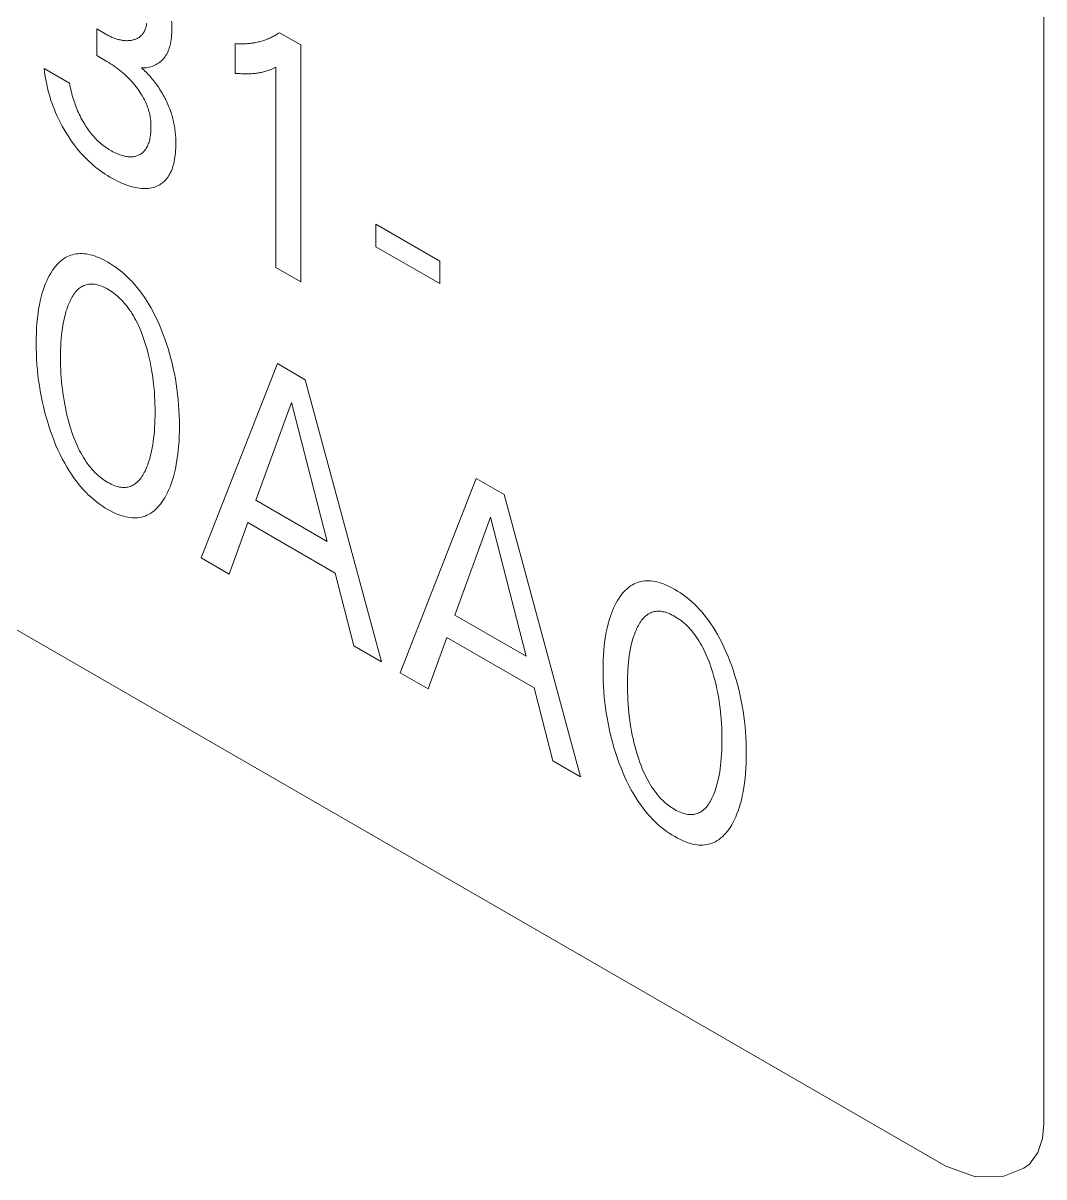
# Model space of a CAD drawing. Header units: inches. Extents: x 67578 to 72421, y -34894 to -31675.
# Drawn here: x 69722.22 to 69730.57, y -33412.48 to -33403.04 of the extents above; entities that cross this region are included whole.
import ezdxf

# ---------------------------------------------------------------- set-up
doc = ezdxf.new("R2010")
doc.units = ezdxf.units.IN
doc.header["$MEASUREMENT"] = 0

# ---------------------------------------------------------------- blocks, each defined once
blk = doc.blocks.new('ET200S')
at = {"lineweight": 0}
for p, q in [((86.7941, -40.491), (86.7941, 24.9925)), ((81.9268, -34.8636), (81.9694, -34.8882)), ((81.9268, -35.0007), (81.9268, -34.8636)), ((82.8665, -34.8827), (82.9748, -34.9452)), ((82.6378, -35.0918), (82.6378, -34.939)), ((82.9748, -34.9452), (82.9748, -36.163)), ((76.3911, -34.9946), (86.2906, -40.71)), ((81.9789, -35.0308), (81.9268, -35.0007)), ((81.6562, -35.0675), (81.7868, -35.1429)), ((82.8469, -36.0892), (82.8469, -35.0606)), ((83.3604, -35.8674), (83.6892, -36.0572)), ((83.3604, -35.9829), (83.3604, -35.8674)), ((83.6892, -36.1727), (83.3604, -35.9829)), ((83.6892, -36.0572), (83.6892, -36.1727)), ((82.9748, -36.163), (82.8469, -36.0892)), ((82.4633, -37.5823), (82.855, -36.5837)), ((82.855, -36.5837), (82.9984, -36.6666)), ((82.9984, -36.6666), (83.3902, -38.1175)), ((82.9274, -36.7835), (82.7447, -37.2865)), ((83.1107, -37.4978), (82.9274, -36.7835)), ((83.4855, -38.1725), (83.8773, -37.1739)), ((83.8773, -37.1739), (84.0207, -37.2567)), ((82.7447, -37.2865), (83.1107, -37.4978)), ((84.0207, -37.2567), (84.4124, -38.7076)), ((82.7028, -37.4012), (82.6081, -37.6659)), ((83.152, -37.6605), (82.7028, -37.4012)), ((83.9497, -37.3737), (83.767, -37.8767)), ((84.133, -38.088), (83.9497, -37.3737)), ((82.6081, -37.6659), (82.4633, -37.5823)), ((83.2481, -38.0354), (83.152, -37.6605)), ((83.767, -37.8767), (84.133, -38.088)), ((83.725, -37.9914), (83.6303, -38.2561)), ((84.1743, -38.2507), (83.725, -37.9914)), ((83.3902, -38.1175), (83.2481, -38.0354)), ((83.6303, -38.2561), (83.4855, -38.1725)), ((84.2703, -38.6256), (84.1743, -38.2507)), ((84.4124, -38.7076), (84.2703, -38.6256)), ((86.7874, -40.5664), (86.7941, -40.491)), ((86.7634, -40.6397), (86.7874, -40.5664)), ((86.7193, -40.6989), (86.7634, -40.6397)), ((86.4422, -40.7646), (86.2906, -40.71)), ((86.6904, -40.7199), (86.5879, -40.76)), ((86.6906, -40.7199), (86.7193, -40.6989)), ((86.5879, -40.76), (86.4422, -40.7646))]:
    blk.add_line(p, q, dxfattribs=at)
for points in [[(82.1561, -35.0637), (82.1645, -35.0637), (82.1727, -35.0634), (82.1807, -35.0626), (82.1886, -35.0615), (82.1964, -35.06), (82.204, -35.0581), (82.2114, -35.0558), (82.2187, -35.0531), (82.2258, -35.0501), (82.232, -35.047), (82.238, -35.0436), (82.2438, -35.0399), (82.2494, -35.0359), (82.2549, -35.0315), (82.2601, -35.0269), (82.265, -35.0219), (82.2698, -35.0166), (82.2743, -35.0109), (82.2785, -35.0051), (82.2825, -34.9989), (82.2863, -34.9924), (82.2897, -34.9856), (82.293, -34.9785), (82.296, -34.9712), (82.2987, -34.9637), (82.3012, -34.9559), (82.3034, -34.9479), (82.3058, -34.9379), (82.3078, -34.9276), (82.3095, -34.9171), (82.3108, -34.9063), (82.3118, -34.8952), (82.3125, -34.884), (82.313, -34.8725), (82.3131, -34.8609), (82.313, -34.8484), (82.3125, -34.8358), (82.3117, -34.823)], [(82.1839, -34.8331), (82.1833, -34.8372), (82.1826, -34.8412), (82.1819, -34.8451), (82.181, -34.849), (82.1801, -34.8528), (82.179, -34.8565), (82.1779, -34.8601), (82.1768, -34.8632), (82.1756, -34.8663), (82.1743, -34.8693), (82.173, -34.8722), (82.1716, -34.8751), (82.1701, -34.8779), (82.1686, -34.8806), (82.1669, -34.8832), (82.1652, -34.8857), (82.1635, -34.8881), (82.1617, -34.8905), (82.1598, -34.8928), (82.1578, -34.895), (82.1558, -34.8971), (82.1537, -34.8991), (82.1515, -34.9012), (82.1491, -34.9031), (82.1467, -34.905), (82.1442, -34.9067), (82.1417, -34.9084), (82.1391, -34.91), (82.1364, -34.9114), (82.1337, -34.9128), (82.131, -34.9141), (82.1282, -34.9153), (82.1253, -34.9165), (82.1224, -34.9175), (82.1195, -34.9185), (82.1165, -34.9193), (82.1135, -34.9201), (82.1101, -34.9209), (82.1066, -34.9217), (82.1031, -34.9223), (82.0996, -34.9228), (82.096, -34.9232), (82.0923, -34.9235), (82.0887, -34.9237), (82.085, -34.9239), (82.0812, -34.9239), (82.0775, -34.9238), (82.0737, -34.9236), (82.0699, -34.9234), (82.0656, -34.923), (82.0614, -34.9225), (82.0571, -34.9218), (82.0528, -34.9211), (82.0484, -34.9202), (82.044, -34.9192), (82.0396, -34.9181), (82.0352, -34.917), (82.0308, -34.9156), (82.0263, -34.9142), (82.0218, -34.9127), (82.0171, -34.911), (82.0124, -34.9092), (82.0076, -34.9073), (82.0029, -34.9052), (81.9981, -34.9031), (81.9933, -34.9008), (81.9886, -34.8985), (81.9838, -34.896), (81.979, -34.8935), (81.9742, -34.8909), (81.9694, -34.8882)], [(82.8665, -34.8827), (82.8615, -34.886), (82.8564, -34.8892), (82.8512, -34.8923), (82.846, -34.8954), (82.8407, -34.8983), (82.8354, -34.9012), (82.83, -34.9039), (82.8246, -34.9066), (82.8191, -34.9091), (82.8135, -34.9116), (82.8079, -34.914), (82.8023, -34.9162), (82.7966, -34.9184), (82.791, -34.9204), (82.7854, -34.9224), (82.7797, -34.9242), (82.774, -34.9259), (82.7682, -34.9276), (82.7624, -34.9291), (82.7565, -34.9306), (82.7506, -34.9319), (82.7446, -34.9332), (82.7386, -34.9343), (82.7326, -34.9354), (82.7265, -34.9363), (82.7204, -34.9372), (82.7143, -34.9379), (82.7081, -34.9386), (82.7019, -34.9391), (82.6957, -34.9396), (82.6894, -34.9399), (82.6831, -34.9402), (82.6767, -34.9403), (82.6703, -34.9404), (82.6639, -34.9403), (82.6574, -34.9401), (82.6509, -34.9399), (82.6444, -34.9395), (82.6378, -34.939)], [(81.9789, -35.0308), (81.9883, -35.0363), (81.9978, -35.0422), (82.0072, -35.0483), (82.0166, -35.0546), (82.026, -35.0613), (82.0353, -35.0682), (82.0439, -35.0748), (82.0524, -35.0817), (82.0608, -35.0888), (82.0691, -35.0962), (82.0774, -35.1038), (82.0856, -35.1117), (82.0933, -35.1194), (82.1008, -35.1273), (82.1082, -35.1354), (82.1156, -35.1438), (82.1227, -35.1524), (82.1298, -35.1613), (82.1356, -35.169), (82.1413, -35.1769), (82.1469, -35.1849), (82.1523, -35.1931), (82.1575, -35.2015), (82.1625, -35.2099), (82.1673, -35.2185), (82.1719, -35.2272), (82.1755, -35.2347), (82.1789, -35.2422), (82.1821, -35.2497), (82.1852, -35.2573), (82.188, -35.2648), (82.1906, -35.2724), (82.193, -35.28), (82.1952, -35.2876), (82.1971, -35.2951), (82.199, -35.3031), (82.2005, -35.3111), (82.2019, -35.319), (82.203, -35.3268), (82.2039, -35.3346), (82.2046, -35.3422), (82.2051, -35.3498), (82.2054, -35.3573), (82.2055, -35.3647), (82.2055, -35.3728), (82.2054, -35.3808), (82.205, -35.3886), (82.2044, -35.3963), (82.2037, -35.4039), (82.2028, -35.4113), (82.2016, -35.4186), (82.2003, -35.4257), (82.1988, -35.4327), (82.1972, -35.4388), (82.1955, -35.4448), (82.1936, -35.4506), (82.1916, -35.4562), (82.1893, -35.4617), (82.1869, -35.4669), (82.1843, -35.472), (82.1815, -35.4768), (82.1785, -35.4814), (82.1757, -35.4852), (82.1728, -35.4889), (82.1697, -35.4923), (82.1665, -35.4955), (82.1632, -35.4986), (82.1597, -35.5014), (82.1561, -35.5041), (82.1524, -35.5066), (82.1486, -35.5089), (82.1446, -35.511), (82.1404, -35.513), (82.1361, -35.5148), (82.1316, -35.5163), (82.1271, -35.5177), (82.1224, -35.5188), (82.1177, -35.5197), (82.1128, -35.5204), (82.1079, -35.5209), (82.1029, -35.5211), (82.0976, -35.5211), (82.0923, -35.5208), (82.0869, -35.5204), (82.0814, -35.5197), (82.0759, -35.5187), (82.0703, -35.5176), (82.0646, -35.5163), (82.059, -35.5147), (82.0532, -35.513), (82.0462, -35.5106), (82.039, -35.508), (82.0319, -35.505), (82.0247, -35.5019), (82.0175, -35.4984), (82.0103, -35.4948), (82.003, -35.4908), (81.9958, -35.4867)], [(81.6562, -35.0675), (81.6581, -35.0836), (81.6604, -35.0999), (81.6631, -35.1164), (81.6662, -35.133), (81.6696, -35.1497), (81.6735, -35.1665), (81.6778, -35.1834), (81.6821, -35.1991), (81.6867, -35.2148), (81.6917, -35.2305), (81.6971, -35.2462), (81.7028, -35.262), (81.7089, -35.2776), (81.7154, -35.2933), (81.7233, -35.311), (81.7316, -35.3285), (81.7403, -35.3459), (81.7495, -35.3632), (81.7591, -35.3803), (81.7692, -35.3971), (81.7794, -35.4133), (81.7899, -35.4293), (81.8008, -35.4449), (81.812, -35.4602), (81.8236, -35.4751), (81.8354, -35.4896), (81.8456, -35.5015), (81.8561, -35.5131), (81.8667, -35.5243), (81.8774, -35.5352), (81.8883, -35.5457), (81.8994, -35.5558), (81.9105, -35.5655), (81.9223, -35.5752), (81.9342, -35.5845), (81.9462, -35.5934), (81.9582, -35.6018), (81.9703, -35.6099), (81.9824, -35.6175), (81.9945, -35.6248), (82.0076, -35.6323), (82.0207, -35.6394), (82.0338, -35.646), (82.0469, -35.6521), (82.0599, -35.6578), (82.0729, -35.663), (82.0858, -35.6677), (82.096, -35.671), (82.1061, -35.674), (82.1162, -35.6766), (82.1261, -35.6789), (82.136, -35.6808), (82.1458, -35.6822), (82.1554, -35.6833), (82.1649, -35.6839), (82.1739, -35.684), (82.1827, -35.6838), (82.1914, -35.6831), (82.1998, -35.682), (82.2082, -35.6805), (82.2163, -35.6785), (82.2242, -35.6762), (82.2319, -35.6734), (82.2384, -35.6706), (82.2448, -35.6674), (82.251, -35.664), (82.2569, -35.6602), (82.2627, -35.6561), (82.2683, -35.6516), (82.2736, -35.6469), (82.2787, -35.6418), (82.2836, -35.6364), (82.2883, -35.6307), (82.2933, -35.6238), (82.298, -35.6165), (82.3023, -35.6089), (82.3064, -35.6009), (82.3101, -35.5926), (82.3136, -35.584), (82.3167, -35.5751), (82.3196, -35.5659), (82.3221, -35.5565), (82.3246, -35.5457), (82.3268, -35.5346), (82.3287, -35.5233), (82.3302, -35.5118), (82.3314, -35.5), (82.3323, -35.488), (82.333, -35.4757), (82.3333, -35.4633), (82.3334, -35.4507), (82.3332, -35.4372), (82.3327, -35.4235), (82.3319, -35.4097), (82.3306, -35.3957)], [(82.3306, -35.3957), (82.3298, -35.388), (82.3288, -35.3803), (82.3277, -35.3725), (82.3265, -35.3646), (82.3251, -35.3568), (82.3236, -35.3489), (82.322, -35.341), (82.3201, -35.333), (82.3182, -35.325), (82.316, -35.317), (82.3137, -35.3089), (82.3112, -35.3008), (82.3085, -35.2926), (82.3056, -35.2844), (82.3026, -35.2762), (82.2994, -35.268), (82.2961, -35.2598), (82.2925, -35.2517), (82.2889, -35.2435), (82.2851, -35.2354), (82.2811, -35.2273), (82.277, -35.2193), (82.2728, -35.2113), (82.2684, -35.2033), (82.264, -35.1955), (82.2594, -35.1877), (82.2546, -35.1799), (82.2499, -35.1725), (82.2451, -35.1651), (82.2401, -35.1578), (82.2351, -35.1506), (82.23, -35.1435), (82.2247, -35.1366), (82.2194, -35.1297), (82.214, -35.123), (82.2085, -35.1163), (82.203, -35.1099), (82.1973, -35.1035), (82.1916, -35.0974), (82.1859, -35.0913), (82.18, -35.0854), (82.1741, -35.0797), (82.1682, -35.0742), (82.1622, -35.0688), (82.1561, -35.0637)], [(82.6378, -35.0918), (82.6463, -35.0924), (82.6547, -35.0929), (82.6631, -35.0933), (82.6715, -35.0937), (82.6799, -35.0939), (82.6882, -35.0941), (82.6965, -35.0941), (82.7029, -35.094), (82.7093, -35.0939), (82.7157, -35.0937), (82.722, -35.0934), (82.7283, -35.093), (82.7346, -35.0925), (82.7408, -35.0918), (82.747, -35.0911), (82.7524, -35.0904), (82.7578, -35.0896), (82.7632, -35.0887), (82.7685, -35.0878), (82.7738, -35.0867), (82.779, -35.0855), (82.7842, -35.0843), (82.7894, -35.0829), (82.7954, -35.0812), (82.8013, -35.0794), (82.8072, -35.0774), (82.8121, -35.0756), (82.8169, -35.0738), (82.8216, -35.0719), (82.8264, -35.0699), (82.8333, -35.0669), (82.8401, -35.0638), (82.8469, -35.0606)], [(81.9958, -35.4867), (81.9895, -35.4829), (81.9831, -35.4789), (81.9768, -35.4747), (81.9705, -35.4703), (81.9642, -35.4657), (81.958, -35.461), (81.9518, -35.456), (81.9456, -35.4508), (81.9397, -35.4455), (81.9339, -35.4401), (81.9281, -35.4345), (81.9224, -35.4287), (81.9168, -35.4228), (81.9113, -35.4166), (81.9058, -35.4103), (81.9005, -35.4039), (81.8951, -35.3971), (81.8898, -35.3902), (81.8846, -35.3831), (81.8796, -35.3759), (81.8746, -35.3686), (81.8698, -35.3612), (81.8651, -35.3537), (81.8605, -35.3461), (81.8554, -35.3374), (81.8505, -35.3286), (81.8458, -35.3197), (81.8412, -35.3107), (81.8368, -35.3017), (81.8326, -35.2927), (81.8286, -35.2836), (81.8245, -35.2739), (81.8206, -35.2643), (81.8169, -35.2546), (81.8134, -35.2449), (81.8101, -35.2352), (81.8069, -35.2255), (81.804, -35.2158), (81.8009, -35.2053), (81.7981, -35.1948), (81.7955, -35.1843), (81.793, -35.1739), (81.7907, -35.1635), (81.7887, -35.1532), (81.7868, -35.1429)], [(82.2685, -37.2858), (82.2764, -37.273), (82.2839, -37.2596), (82.2909, -37.2458), (82.2975, -37.2315), (82.3036, -37.2167), (82.3094, -37.2016), (82.3147, -37.186), (82.3208, -37.166), (82.3262, -37.1455), (82.3311, -37.1244), (82.3354, -37.1029), (82.3392, -37.0809), (82.3424, -37.0585), (82.3454, -37.0336), (82.3477, -37.0083), (82.3495, -36.9825), (82.3507, -36.9565), (82.3514, -36.9301), (82.3517, -36.9034), (82.3514, -36.8768), (82.3507, -36.8499), (82.3494, -36.8228), (82.3476, -36.7954), (82.3452, -36.7677), (82.3423, -36.7398), (82.339, -36.714), (82.3352, -36.688), (82.3308, -36.6618), (82.3258, -36.6355), (82.3203, -36.609), (82.3141, -36.5823), (82.3077, -36.5572), (82.3008, -36.5321), (82.2933, -36.5069), (82.2852, -36.4816), (82.2764, -36.4563), (82.2671, -36.4309), (82.2581, -36.408), (82.2485, -36.385), (82.2384, -36.3622), (82.2276, -36.3396), (82.2162, -36.3172), (82.2042, -36.2952), (82.1914, -36.2734), (82.1809, -36.2567), (82.17, -36.2402), (82.1586, -36.2241), (82.1469, -36.2084), (82.1349, -36.1932), (82.1225, -36.1784), (82.1098, -36.1642), (82.0969, -36.1506), (82.0833, -36.1372), (82.0695, -36.1245), (82.0555, -36.1125), (82.0413, -36.1012), (82.027, -36.0905), (82.0126, -36.0805), (81.9981, -36.0711), (81.9836, -36.0624), (81.9692, -36.0544), (81.9547, -36.0471), (81.9404, -36.0405), (81.9261, -36.0347), (81.9148, -36.0306), (81.9036, -36.0271), (81.8924, -36.0241), (81.8815, -36.0217), (81.8706, -36.02), (81.8603, -36.0188), (81.8501, -36.0183), (81.8401, -36.0183), (81.8303, -36.0189), (81.8207, -36.0201), (81.8113, -36.0218), (81.8021, -36.024), (81.7932, -36.0267), (81.7845, -36.03), (81.7762, -36.0337), (81.7661, -36.039), (81.7566, -36.0451), (81.7474, -36.0518), (81.7386, -36.0591), (81.7302, -36.067), (81.7222, -36.0755), (81.7145, -36.0844), (81.7072, -36.0938), (81.7002, -36.1036), (81.6977, -36.1073)], [(81.6977, -36.1073), (81.6901, -36.1193), (81.6829, -36.1318), (81.6762, -36.1448), (81.6698, -36.1582), (81.6639, -36.172), (81.6584, -36.1862), (81.6532, -36.2007), (81.647, -36.2202), (81.6414, -36.2403), (81.6365, -36.261), (81.6321, -36.2821), (81.6283, -36.3037), (81.625, -36.3256), (81.622, -36.3501), (81.6196, -36.3751), (81.6178, -36.4004), (81.6166, -36.4261), (81.6158, -36.4521), (81.6156, -36.4784), (81.6158, -36.5054), (81.6165, -36.5327), (81.6178, -36.5603), (81.6195, -36.5881), (81.6219, -36.6162), (81.6248, -36.6446), (81.6281, -36.6707), (81.6318, -36.697), (81.6361, -36.7236), (81.641, -36.7502), (81.6465, -36.7771), (81.6526, -36.8041), (81.6588, -36.8294), (81.6656, -36.8548), (81.673, -36.8803), (81.681, -36.9058), (81.6896, -36.9314), (81.6988, -36.957), (81.7078, -36.9805), (81.7174, -37.004), (81.7276, -37.0274), (81.7384, -37.0506), (81.7499, -37.0735), (81.7621, -37.0962), (81.775, -37.1186), (81.7855, -37.1357), (81.7964, -37.1525), (81.8078, -37.1689), (81.8196, -37.1849), (81.8317, -37.2005), (81.8441, -37.2156), (81.8569, -37.2301), (81.8699, -37.244), (81.8835, -37.2576), (81.8974, -37.2704), (81.9114, -37.2826), (81.9257, -37.2941), (81.94, -37.3049), (81.9545, -37.315), (81.9691, -37.3244), (81.9836, -37.3332), (81.9982, -37.3413), (82.0128, -37.3487), (82.0273, -37.3553), (82.0417, -37.3611), (82.0532, -37.3652), (82.0645, -37.3686), (82.0757, -37.3715), (82.0868, -37.3738), (82.0977, -37.3755), (82.1081, -37.3765), (82.1184, -37.3769), (82.1285, -37.3767), (82.1384, -37.3759), (82.148, -37.3746), (82.1575, -37.3727), (82.1666, -37.3702), (82.1756, -37.3672), (82.1842, -37.3637), (82.1926, -37.3597), (82.2027, -37.354), (82.2123, -37.3476), (82.2215, -37.3404), (82.2302, -37.3327), (82.2386, -37.3243), (82.2466, -37.3154), (82.2542, -37.306), (82.2615, -37.2961), (82.2685, -37.2858)], [(81.7888, -36.9039), (81.7834, -36.8852), (81.7784, -36.8666), (81.7738, -36.8481), (81.7696, -36.8297), (81.7657, -36.8113), (81.7621, -36.7931), (81.7586, -36.7733), (81.7554, -36.7535), (81.7526, -36.7339), (81.7501, -36.7145), (81.7479, -36.6951), (81.7461, -36.6759), (81.7444, -36.6549), (81.743, -36.6341), (81.742, -36.6134), (81.7413, -36.5929), (81.7409, -36.5726), (81.7408, -36.5524), (81.7409, -36.5326), (81.7413, -36.5131), (81.742, -36.4937), (81.7431, -36.4745), (81.7444, -36.4555), (81.7462, -36.4368), (81.748, -36.42), (81.7502, -36.4035), (81.7527, -36.3872), (81.7556, -36.3711), (81.7588, -36.3554), (81.7624, -36.34), (81.7655, -36.3281), (81.7688, -36.3165), (81.7724, -36.305), (81.7763, -36.2939), (81.7804, -36.283), (81.7848, -36.2723), (81.7895, -36.262), (81.793, -36.2546), (81.7968, -36.2475), (81.8007, -36.2406), (81.8048, -36.2339), (81.8091, -36.2274), (81.8136, -36.2212), (81.8183, -36.2153), (81.8233, -36.2097), (81.8285, -36.2044), (81.8339, -36.1995), (81.8396, -36.1949), (81.8446, -36.1914), (81.8498, -36.1882), (81.8552, -36.1853), (81.8608, -36.1827), (81.8665, -36.1804), (81.8724, -36.1785), (81.8785, -36.1769), (81.8847, -36.1758), (81.8911, -36.175), (81.8976, -36.1747), (81.9043, -36.1747), (81.9105, -36.1752), (81.9168, -36.176), (81.9232, -36.1771), (81.9297, -36.1786), (81.9363, -36.1804), (81.9429, -36.1825), (81.951, -36.1854), (81.9591, -36.1888), (81.9672, -36.1926), (81.9754, -36.1968), (81.9836, -36.2013), (81.9918, -36.2062), (82, -36.2115), (82.0082, -36.2172), (82.0163, -36.2231), (82.0243, -36.2295), (82.0323, -36.2362), (82.0401, -36.2432), (82.0479, -36.2506), (82.0555, -36.2583), (82.0629, -36.2663), (82.0711, -36.2757), (82.079, -36.2854), (82.0867, -36.2955), (82.0942, -36.3059), (82.1014, -36.3166), (82.1084, -36.3275), (82.1151, -36.3386), (82.1215, -36.3499), (82.1277, -36.3612), (82.1354, -36.3766), (82.1427, -36.392), (82.1496, -36.4076), (82.156, -36.4233), (82.162, -36.439), (82.1676, -36.4547), (82.1728, -36.4704), (82.1778, -36.4862), (82.1793, -36.491)], [(82.1793, -36.491), (82.1854, -36.5121), (82.1909, -36.5331), (82.196, -36.554), (82.2007, -36.5748), (82.2049, -36.5954), (82.2084, -36.615), (82.2117, -36.6344), (82.2145, -36.6538), (82.217, -36.673), (82.2192, -36.692), (82.2211, -36.711), (82.2228, -36.7317), (82.2242, -36.7522), (82.2252, -36.7726), (82.2259, -36.7929), (82.2264, -36.8129), (82.2265, -36.8328), (82.2264, -36.8529), (82.226, -36.8727), (82.2253, -36.8924), (82.2242, -36.9119), (82.2229, -36.9312), (82.2212, -36.9502), (82.2193, -36.9673), (82.2172, -36.9841), (82.2147, -37.0007), (82.2119, -37.0171), (82.2087, -37.0331), (82.2052, -37.0489), (82.2021, -37.061), (82.1988, -37.0729), (82.1953, -37.0846), (82.1915, -37.0961), (82.1874, -37.1073), (82.1831, -37.1182), (82.1785, -37.1289), (82.1749, -37.1364), (82.1712, -37.1438), (82.1673, -37.151), (82.1632, -37.158), (82.1589, -37.1647), (82.1544, -37.1712), (82.1497, -37.1774), (82.1447, -37.1832), (82.1395, -37.1888), (82.134, -37.1939), (82.1283, -37.1987), (82.1237, -37.2021), (82.1189, -37.2053), (82.114, -37.2082), (82.109, -37.2108), (82.1038, -37.2131), (82.0984, -37.2152), (82.0929, -37.2169), (82.0873, -37.2183), (82.0815, -37.2194), (82.0755, -37.2202), (82.0695, -37.2205), (82.0633, -37.2205), (82.0571, -37.2202), (82.0508, -37.2195), (82.0444, -37.2184), (82.0378, -37.217), (82.0312, -37.2152), (82.0246, -37.2131), (82.0165, -37.2102), (82.0083, -37.2069), (82.0001, -37.2031), (81.9919, -37.1989), (81.9836, -37.1943), (81.9754, -37.1894), (81.9671, -37.184), (81.9589, -37.1783), (81.9508, -37.1723), (81.9427, -37.1658), (81.9347, -37.1591), (81.9268, -37.152), (81.919, -37.1445), (81.9114, -37.1367), (81.9039, -37.1285), (81.8957, -37.119), (81.8877, -37.109), (81.88, -37.0987), (81.8725, -37.0881), (81.8653, -37.0772), (81.8583, -37.0661), (81.8516, -37.0548), (81.8451, -37.0433), (81.839, -37.0317), (81.8312, -37.016), (81.8238, -37.0001), (81.817, -36.9842), (81.8106, -36.9682), (81.8046, -36.9521), (81.799, -36.936), (81.7937, -36.9199), (81.7888, -36.9039)], [(85.1816, -38.9677), (85.1896, -38.9549), (85.197, -38.9415), (85.2041, -38.9277), (85.2106, -38.9134), (85.2168, -38.8986), (85.2225, -38.8835), (85.2279, -38.8679), (85.234, -38.8479), (85.2394, -38.8274), (85.2443, -38.8063), (85.2486, -38.7848), (85.2524, -38.7628), (85.2556, -38.7404), (85.2585, -38.7155), (85.2609, -38.6901), (85.2627, -38.6644), (85.2639, -38.6383), (85.2646, -38.6119), (85.2648, -38.5852), (85.2646, -38.5586), (85.2639, -38.5318), (85.2626, -38.5047), (85.2608, -38.4773), (85.2584, -38.4496), (85.2555, -38.4216), (85.2522, -38.3959), (85.2484, -38.3699), (85.244, -38.3437), (85.239, -38.3174), (85.2334, -38.2908), (85.2273, -38.2642), (85.2209, -38.2391), (85.214, -38.214), (85.2064, -38.1888), (85.1983, -38.1635), (85.1896, -38.1382), (85.1803, -38.1128), (85.1713, -38.0899), (85.1617, -38.0669), (85.1515, -38.0441), (85.1408, -38.0215), (85.1294, -37.9991), (85.1173, -37.9771), (85.1046, -37.9553), (85.0941, -37.9386), (85.0831, -37.9221), (85.0718, -37.906), (85.0601, -37.8903), (85.0481, -37.8751), (85.0357, -37.8603), (85.023, -37.8461), (85.0101, -37.8325), (84.9965, -37.8191), (84.9827, -37.8064), (84.9687, -37.7944), (84.9545, -37.7831), (84.9402, -37.7724), (84.9258, -37.7624), (84.9113, -37.753), (84.8968, -37.7443), (84.8823, -37.7363), (84.8679, -37.729), (84.8536, -37.7224), (84.8393, -37.7166), (84.828, -37.7125), (84.8167, -37.709), (84.8056, -37.706), (84.7947, -37.7036), (84.7838, -37.7019), (84.7735, -37.7007), (84.7633, -37.7002), (84.7533, -37.7002), (84.7434, -37.7008), (84.7338, -37.702), (84.7244, -37.7036), (84.7153, -37.7059), (84.7064, -37.7086), (84.6977, -37.7118), (84.6893, -37.7156), (84.6793, -37.7209), (84.6697, -37.7269), (84.6606, -37.7336), (84.6518, -37.741), (84.6434, -37.7489), (84.6353, -37.7573), (84.6277, -37.7663), (84.6203, -37.7757), (84.6133, -37.7855), (84.6109, -37.7892)], [(84.6109, -37.7892), (84.6033, -37.8012), (84.5961, -37.8137), (84.5894, -37.8267), (84.583, -37.8401), (84.5771, -37.8539), (84.5715, -37.868), (84.5664, -37.8826), (84.5602, -37.9021), (84.5546, -37.9222), (84.5496, -37.9429), (84.5453, -37.964), (84.5414, -37.9855), (84.5382, -38.0075), (84.5352, -38.032), (84.5328, -38.057), (84.531, -38.0823), (84.5298, -38.108), (84.529, -38.134), (84.5288, -38.1603), (84.529, -38.1873), (84.5297, -38.2146), (84.5309, -38.2422), (84.5327, -38.27), (84.5351, -38.2981), (84.538, -38.3265), (84.5412, -38.3526), (84.545, -38.3789), (84.5493, -38.4054), (84.5542, -38.4321), (84.5597, -38.459), (84.5658, -38.486), (84.572, -38.5113), (84.5788, -38.5367), (84.5862, -38.5621), (84.5942, -38.5877), (84.6028, -38.6132), (84.612, -38.6389), (84.621, -38.6624), (84.6306, -38.6859), (84.6408, -38.7092), (84.6516, -38.7325), (84.6631, -38.7554), (84.6752, -38.7781), (84.6881, -38.8005), (84.6987, -38.8176), (84.7096, -38.8343), (84.721, -38.8508), (84.7327, -38.8668), (84.7448, -38.8824), (84.7573, -38.8975), (84.77, -38.912), (84.7831, -38.9259), (84.7967, -38.9394), (84.8105, -38.9523), (84.8246, -38.9645), (84.8388, -38.976), (84.8532, -38.9868), (84.8677, -38.9969), (84.8822, -39.0063), (84.8968, -39.0151), (84.9114, -39.0232), (84.926, -39.0306), (84.9405, -39.0372), (84.9549, -39.043), (84.9664, -39.0471), (84.9777, -39.0505), (84.9889, -39.0534), (84.9999, -39.0557), (85.0108, -39.0574), (85.0213, -39.0584), (85.0316, -39.0588), (85.0417, -39.0586), (85.0515, -39.0578), (85.0612, -39.0565), (85.0706, -39.0546), (85.0798, -39.0521), (85.0887, -39.0491), (85.0974, -39.0456), (85.1058, -39.0416), (85.1158, -39.0359), (85.1255, -39.0294), (85.1347, -39.0223), (85.1434, -39.0145), (85.1518, -39.0062), (85.1598, -38.9973), (85.1674, -38.9879), (85.1747, -38.978), (85.1816, -38.9677)], [(84.702, -38.5858), (84.6966, -38.5671), (84.6916, -38.5485), (84.687, -38.53), (84.6828, -38.5116), (84.6789, -38.4932), (84.6753, -38.475), (84.6717, -38.4551), (84.6686, -38.4354), (84.6658, -38.4158), (84.6633, -38.3964), (84.6611, -38.377), (84.6593, -38.3578), (84.6576, -38.3368), (84.6562, -38.316), (84.6552, -38.2953), (84.6545, -38.2748), (84.6541, -38.2545), (84.6539, -38.2343), (84.6541, -38.2145), (84.6545, -38.195), (84.6552, -38.1756), (84.6563, -38.1564), (84.6576, -38.1374), (84.6593, -38.1187), (84.6612, -38.1019), (84.6634, -38.0853), (84.6659, -38.069), (84.6688, -38.053), (84.672, -38.0373), (84.6756, -38.0219), (84.6787, -38.01), (84.682, -37.9983), (84.6856, -37.9869), (84.6894, -37.9758), (84.6936, -37.9648), (84.698, -37.9542), (84.7026, -37.9438), (84.7062, -37.9365), (84.71, -37.9294), (84.7139, -37.9225), (84.718, -37.9158), (84.7223, -37.9093), (84.7268, -37.9031), (84.7315, -37.8972), (84.7364, -37.8916), (84.7416, -37.8863), (84.7471, -37.8814), (84.7528, -37.8768), (84.7578, -37.8733), (84.763, -37.8701), (84.7684, -37.8671), (84.7739, -37.8645), (84.7797, -37.8623), (84.7856, -37.8604), (84.7917, -37.8588), (84.7979, -37.8577), (84.8043, -37.8569), (84.8108, -37.8565), (84.8175, -37.8566), (84.8237, -37.8571), (84.83, -37.8578), (84.8364, -37.859), (84.8429, -37.8605), (84.8495, -37.8623), (84.8561, -37.8644), (84.8641, -37.8673), (84.8723, -37.8707), (84.8804, -37.8745), (84.8886, -37.8786), (84.8968, -37.8832), (84.905, -37.8881), (84.9132, -37.8934), (84.9214, -37.899), (84.9295, -37.905), (84.9375, -37.9114), (84.9455, -37.9181), (84.9533, -37.9251), (84.9611, -37.9325), (84.9687, -37.9402), (84.9761, -37.9482), (84.9843, -37.9576), (84.9922, -37.9673), (84.9999, -37.9774), (85.0074, -37.9878), (85.0146, -37.9985), (85.0216, -38.0094), (85.0283, -38.0205), (85.0347, -38.0318), (85.0408, -38.0431), (85.0486, -38.0585), (85.0559, -38.0739), (85.0627, -38.0895), (85.0691, -38.1052), (85.0751, -38.1209), (85.0808, -38.1366), (85.086, -38.1523), (85.091, -38.168), (85.0925, -38.1729)], [(85.0925, -38.1729), (85.0985, -38.194), (85.1041, -38.215), (85.1092, -38.2359), (85.1139, -38.2566), (85.118, -38.2773), (85.1216, -38.2969), (85.1248, -38.3163), (85.1277, -38.3357), (85.1302, -38.3549), (85.1324, -38.3739), (85.1343, -38.3929), (85.136, -38.4136), (85.1374, -38.4341), (85.1384, -38.4545), (85.1391, -38.4747), (85.1395, -38.4948), (85.1397, -38.5147), (85.1396, -38.5348), (85.1391, -38.5546), (85.1384, -38.5743), (85.1374, -38.5938), (85.1361, -38.6131), (85.1344, -38.6321), (85.1325, -38.6492), (85.1303, -38.666), (85.1279, -38.6826), (85.125, -38.699), (85.1219, -38.715), (85.1183, -38.7308), (85.1153, -38.7429), (85.112, -38.7548), (85.1085, -38.7665), (85.1047, -38.778), (85.1006, -38.7892), (85.0963, -38.8001), (85.0917, -38.8108), (85.0881, -38.8183), (85.0844, -38.8257), (85.0805, -38.8329), (85.0764, -38.8399), (85.0721, -38.8466), (85.0676, -38.8531), (85.0628, -38.8592), (85.0579, -38.8651), (85.0527, -38.8706), (85.0472, -38.8758), (85.0414, -38.8806), (85.0369, -38.884), (85.0321, -38.8872), (85.0272, -38.8901), (85.0222, -38.8927), (85.0169, -38.895), (85.0116, -38.8971), (85.0061, -38.8988), (85.0004, -38.9002), (84.9947, -38.9013), (84.9887, -38.902), (84.9827, -38.9024), (84.9765, -38.9024), (84.9703, -38.9021), (84.964, -38.9013), (84.9575, -38.9003), (84.951, -38.8988), (84.9444, -38.8971), (84.9378, -38.895), (84.9297, -38.8921), (84.9215, -38.8887), (84.9133, -38.885), (84.9051, -38.8808), (84.8968, -38.8762), (84.8886, -38.8712), (84.8803, -38.8659), (84.8721, -38.8602), (84.8639, -38.8542), (84.8559, -38.8477), (84.8479, -38.841), (84.84, -38.8338), (84.8322, -38.8264), (84.8246, -38.8186), (84.8171, -38.8104), (84.8089, -38.8008), (84.8009, -38.7909), (84.7932, -38.7806), (84.7857, -38.77), (84.7784, -38.7591), (84.7715, -38.748), (84.7648, -38.7367), (84.7583, -38.7252), (84.7522, -38.7136), (84.7444, -38.6979), (84.737, -38.682), (84.7302, -38.6661), (84.7238, -38.6501), (84.7178, -38.634), (84.7122, -38.6179), (84.7069, -38.6018), (84.702, -38.5858)]]:
    blk.add_lwpolyline(points, dxfattribs=at)

msp = doc.modelspace()

# ---------------------------------------------------------------- block references
at = {"xscale": 1.59100124616462, "yscale": 1.59100124616462, "zscale": 1.59100124616462}
msp.add_blockref('ET200S', (69592.4787, -33347.6241), dxfattribs=at)

doc.saveas('drawing.dxf')
